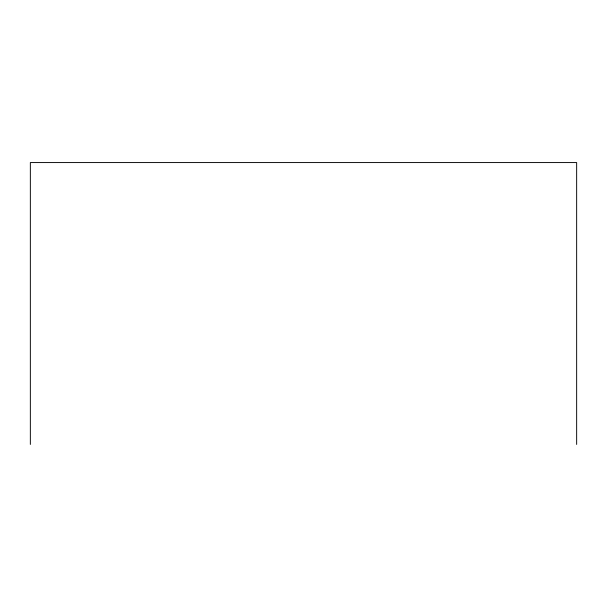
<?xml version="1.0" encoding="UTF-8"?>
<svg xmlns="http://www.w3.org/2000/svg" width="607" height="607" viewBox="0 0 607 607"><rect width="100%" height="100%" fill="white"/><g stroke="black" fill="none" stroke-linecap="round" stroke-linejoin="round"><path stroke-width="0.91" d="M576.65 444.43L576.65 162.57L30.35 162.57L30.35 444.43"/></g></svg>
